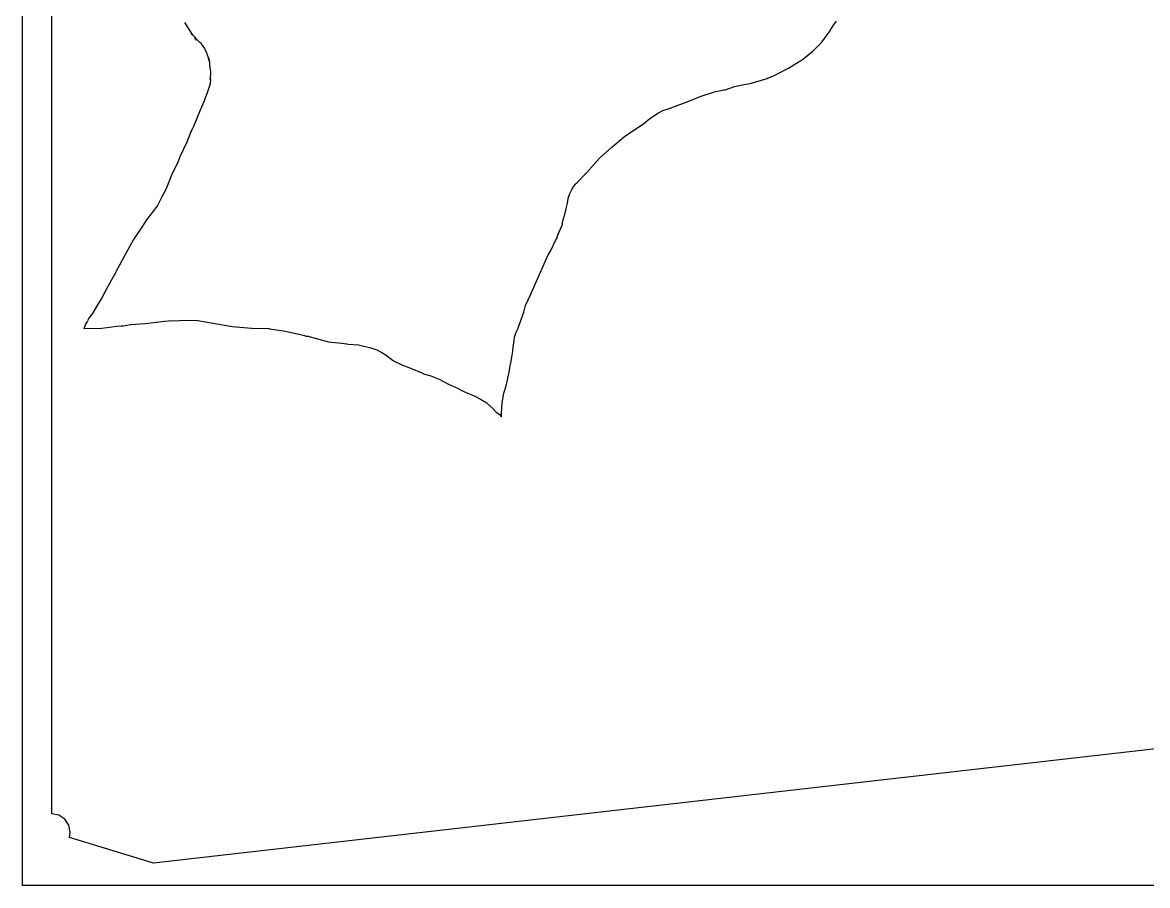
# Model space of a CAD drawing. Extents: x -1 to 598, y -1077 to 3722.
# Drawn here: x 47.1 to 258.9, y 0 to 162.5 of the extents above; entities that cross this region are included whole.
import ezdxf

# ---------------------------------------------------------------- set-up
doc = ezdxf.new("R2010")
doc.units = 0

msp = doc.modelspace()

# ---------------------------------------------------------------- linework, layer by layer
at = {"layer": 'Calque_1'}
for p, q in [((47.0844, 0.000291), (47.0844, 772.106)), ((52.5848, 13.5205), (52.6377, 768.826)), ((77.5892, 162.454), (79.0071, 160.205)), ((199.193, 160.946), (199.815, 161.925)), ((199.815, 161.925), (200.373, 162.719)), ((79.0071, 160.205), (78.8928, 160.364)), ((78.8928, 160.364), (79.1622, 160.073)), ((79.1622, 160.1), (79.444, 159.783)), ((79.444, 159.782), (79.8398, 159.121)), ((79.8395, 159.121), (79.5667, 159.598)), ((79.567, 159.597), (79.594, 159.571)), ((79.5937, 159.57), (80.1292, 159.068)), ((80.1292, 159.068), (80.4414, 158.751)), ((197.616, 158.75), (198.631, 160.152)), ((198.632, 160.152), (199.164, 160.893)), ((199.164, 160.893), (199.193, 160.946)), ((80.4414, 158.75), (80.6031, 158.671)), ((80.6031, 158.671), (80.8486, 158.221)), ((80.8486, 158.221), (81.3508, 157.533)), ((81.3508, 157.533), (81.7363, 156.766)), ((81.7363, 156.766), (81.8255, 156.528)), ((193.932, 155.469), (195.901, 157.057)), ((195.901, 157.057), (197.616, 158.751)), ((81.8252, 156.528), (81.8712, 156.396)), ((81.8715, 156.395), (81.9985, 156.025)), ((81.9985, 156.025), (82.0956, 155.761)), ((82.0956, 155.734), (82.1625, 155.311)), ((82.1623, 155.311), (82.1234, 155.84)), ((82.1234, 155.84), (82.2837, 154.914)), ((82.2837, 154.94), (82.3197, 154.332)), ((191.331, 153.829), (192.814, 154.782)), ((192.814, 154.781), (193.663, 155.31)), ((193.663, 155.311), (193.814, 155.391)), ((193.663, 155.311), (193.663, 155.311)), ((193.815, 155.39), (193.932, 155.47)), ((82.3192, 154.332), (82.3292, 154.068)), ((82.3197, 154.332), (82.3197, 154.332)), ((82.329, 154.067), (82.347, 153.988)), ((82.3464, 153.988), (82.3993, 153.538)), ((82.347, 153.988), (82.347, 153.988)), ((82.3996, 153.538), (82.4544, 153.221)), ((82.4544, 153.22), (82.4314, 151.686)), ((187.944, 152.189), (188.749, 152.56)), ((188.749, 152.559), (191.331, 153.829)), ((82.4004, 150.919), (81.8755, 149.199)), ((82.4972, 151.792), (82.4004, 150.945)), ((82.4004, 150.945), (82.4004, 150.919)), ((82.4314, 151.686), (82.4716, 151.871)), ((82.4716, 151.871), (82.4972, 151.792)), ((179.405, 149.807), (181.187, 150.416)), ((181.187, 150.416), (182.892, 150.76)), ((182.892, 150.76), (184.127, 150.945)), ((184.128, 150.945), (187.33, 151.898)), ((187.268, 151.897), (187.414, 151.95)), ((187.33, 151.897), (187.268, 151.897)), ((187.414, 151.95), (187.944, 152.188)), ((81.8755, 149.199), (81.4027, 148.061)), ((172.226, 147.505), (174.712, 148.537)), ((174.712, 148.537), (177.598, 149.463)), ((177.597, 149.49), (178.641, 149.675)), ((178.642, 149.675), (179.168, 149.781)), ((179.168, 149.754), (179.404, 149.807)), ((81.2444, 147.532), (80.5515, 145.971)), ((81.4069, 148.035), (81.2444, 147.533)), ((81.2444, 147.532), (81.2444, 147.532)), ((81.4024, 148.061), (81.4069, 148.035)), ((167.645, 145.918), (168.843, 146.288)), ((168.843, 146.288), (172.225, 147.532)), ((80.5515, 145.971), (79.2714, 142.902)), ((164.037, 143.378), (165.232, 144.357)), ((165.232, 144.357), (166.855, 145.469)), ((166.856, 145.468), (167.645, 145.892)), ((78.9664, 142.267), (78.8124, 141.923)), ((79.2714, 142.875), (78.9666, 142.267)), ((160.455, 140.97), (162.384, 142.293)), ((162.384, 142.293), (164.036, 143.378)), ((78.0081, 139.912), (76.7362, 137.161)), ((78.7817, 141.87), (78.0081, 139.912)), ((78.8124, 141.923), (78.7814, 141.87)), ((158.051, 138.986), (160.455, 140.971)), ((155.763, 136.896), (158.051, 138.987)), ((76.2576, 135.97), (75.2932, 134.012)), ((76.7362, 137.16), (76.2576, 135.969)), ((76.7362, 137.16), (76.7362, 137.16)), ((153.321, 134.25), (155.763, 136.896)), ((75.2932, 134.012), (74.047, 131.049)), ((151.554, 132.318), (153.321, 134.223)), ((150.553, 130.995), (150.847, 131.604)), ((150.847, 131.604), (151.302, 132.107)), ((151.302, 132.133), (151.553, 132.319)), ((151.302, 132.133), (151.302, 132.133)), ((151.554, 132.318), (151.554, 132.318)), ((73.3215, 129.62), (73.0265, 128.985)), ((74.047, 131.048), (73.3212, 129.62)), ((149.745, 128.879), (149.846, 129.329)), ((149.847, 129.329), (149.945, 129.7)), ((149.945, 129.699), (150.059, 130.07)), ((150.059, 130.069), (150.13, 130.255)), ((150.13, 130.255), (150.38, 130.784)), ((150.381, 130.784), (150.553, 130.996)), ((72.5452, 128.085), (70.4637, 125.307)), ((73.0265, 128.985), (72.5452, 128.112)), ((149.118, 126.074), (149.397, 127.159)), ((149.398, 127.159), (149.491, 127.662)), ((149.491, 127.662), (149.71, 128.456)), ((149.71, 128.455), (149.745, 128.879)), ((149.745, 128.879), (149.745, 128.879)), ((70.4637, 125.307), (69.8954, 124.461)), ((148.794, 124.725), (149.041, 125.784)), ((149.041, 125.757), (149.108, 125.942)), ((149.098, 125.942), (149.118, 126.075)), ((149.108, 125.942), (149.098, 125.942)), ((69.792, 124.301), (68.0132, 121.629)), ((69.8954, 124.46), (69.792, 124.301)), ((147.783, 122.132), (148.162, 123.058)), ((148.163, 123.058), (148.748, 124.46)), ((148.748, 124.46), (148.758, 124.487)), ((148.758, 124.487), (148.794, 124.725)), ((68.0132, 121.629), (65.8579, 117.687)), ((146.564, 119.565), (147.53, 121.55)), ((147.53, 121.55), (147.743, 121.921)), ((147.743, 121.92), (147.783, 122.132)), ((142.666, 111.072), (146.087, 118.692)), ((146.087, 118.692), (146.564, 119.565)), ((65.3689, 116.787), (64.6445, 115.491)), ((65.8579, 117.687), (65.3689, 116.788)), ((64.6445, 115.464), (63.1411, 112.766)), ((63.1411, 112.766), (62.0355, 110.623)), ((62.0355, 110.623), (61.0308, 109.009)), ((141.896, 109.405), (142.665, 111.072)), ((61.0308, 109.009), (60.3104, 107.819)), ((141.48, 107.897), (141.895, 109.405)), ((141.896, 109.405), (141.896, 109.405)), ((59.296, 106.23), (59.016, 105.781)), ((59.3169, 106.257), (59.296, 106.231)), ((59.5878, 106.786), (59.3169, 106.284)), ((59.6288, 106.839), (59.5642, 106.733)), ((59.5642, 106.733), (59.5875, 106.786)), ((59.5878, 106.786), (59.5878, 106.786)), ((60.3104, 107.818), (59.6299, 106.839)), ((59.6299, 106.839), (59.6299, 106.839)), ((59.6299, 106.839), (59.6299, 106.839)), ((70.1547, 105.807), (73.8202, 106.257)), ((73.82, 106.257), (74.6, 106.284)), ((74.6, 106.283), (78.6674, 106.416)), ((78.6674, 106.416), (80.0985, 106.363)), ((80.0983, 106.389), (82.583, 105.939)), ((82.583, 105.939), (86.5956, 105.198)), ((140.357, 104.802), (141.219, 107.236)), ((141.219, 107.236), (141.48, 107.924)), ((58.7118, 104.96), (58.6427, 104.802)), ((58.6427, 104.828), (62.0426, 104.908)), ((59.0258, 105.807), (58.7118, 104.961)), ((59.016, 105.807), (59.0258, 105.807)), ((62.0426, 104.908), (64.8548, 105.279)), ((64.8548, 105.278), (65.7269, 105.384)), ((65.7269, 105.384), (66.0754, 105.384)), ((66.0754, 105.384), (66.0854, 105.384)), ((66.0854, 105.384), (66.7575, 105.464)), ((66.7577, 105.463), (67.4213, 105.596)), ((67.4213, 105.595), (70.1547, 105.807)), ((86.5956, 105.199), (90.2268, 104.935)), ((90.2268, 104.934), (93.5346, 104.828)), ((93.5346, 104.828), (93.6137, 104.802)), ((93.6137, 104.802), (96.259, 104.432)), ((96.2593, 104.431), (98.845, 103.876)), ((98.8448, 103.876), (98.9278, 103.85)), ((98.9278, 103.849), (100.158, 103.505)), ((139.867, 103.585), (140.072, 104.141)), ((140.072, 104.14), (140.356, 104.802)), ((100.158, 103.505), (100.462, 103.426)), ((100.463, 103.426), (100.861, 103.4)), ((100.861, 103.399), (100.976, 103.373)), ((100.975, 103.373), (102.218, 103.029)), ((102.218, 103.029), (104.721, 102.341)), ((104.721, 102.341), (107.205, 102.077)), ((107.205, 102.077), (108.083, 101.945)), ((108.083, 101.944), (108.13, 101.944)), ((108.13, 101.944), (108.434, 101.918)), ((108.434, 101.918), (110.383, 101.759)), ((110.383, 101.759), (112.674, 101.204)), ((139.474, 101.309), (139.688, 102.526)), ((139.687, 102.553), (139.75, 103.294)), ((139.687, 102.526), (139.687, 102.553)), ((139.75, 103.294), (139.867, 103.585)), ((112.674, 101.203), (113.82, 100.859)), ((113.82, 100.859), (114.76, 100.304)), ((114.76, 100.33), (115.544, 99.8539)), ((115.545, 99.8277), (116.918, 98.7958)), ((139.211, 99.4573), (139.428, 100.569)), ((139.423, 100.701), (139.473, 101.31)), ((139.428, 100.568), (139.423, 100.701)), ((116.918, 98.7958), (118.512, 98.0021)), ((118.512, 98.0021), (120.444, 97.2348)), ((138.699, 96.6263), (138.886, 97.8169)), ((138.886, 97.8169), (139.092, 98.6371)), ((139.093, 98.6371), (139.211, 99.4573)), ((120.445, 97.2348), (122.272, 96.5204)), ((122.272, 96.5204), (122.809, 96.2823)), ((122.81, 96.2823), (124.003, 95.9119)), ((124.003, 95.9119), (125.57, 95.3298)), ((125.57, 95.3298), (127.327, 94.3773)), ((138.137, 94.0334), (138.699, 96.6263)), ((127.328, 94.3773), (129.01, 93.61)), ((129.01, 93.61), (129.686, 93.2661)), ((129.686, 93.2661), (130.217, 93.0015)), ((137.741, 92.7104), (138.136, 94.0334)), ((130.217, 93.0015), (132.23, 92.1284)), ((132.23, 92.1284), (133.349, 91.5463)), ((133.349, 91.5463), (134.498, 90.8319)), ((137.38, 90.8584), (137.741, 92.7104)), ((134.498, 90.8054), (134.498, 90.8054)), ((134.499, 90.8054), (135.612, 89.8529)), ((135.611, 89.8529), (136.24, 89.165)), ((136.241, 89.1653), (136.375, 89.0595)), ((136.375, 89.0592), (136.888, 88.6359)), ((137.276, 88.8211), (137.379, 90.8584)), ((136.889, 88.6359), (137.286, 88.239)), ((137.286, 88.239), (137.276, 88.8211)), ((262.72, 25.9823), (71.7258, 4.1807)), ((53.9472, 13.2559), (52.5848, 13.5205)), ((55.0595, 12.5151), (53.9469, 13.2559)), ((55.8096, 11.3774), (55.0595, 12.5151)), ((56.0847, 10.028), (55.8098, 11.3774)), ((55.9302, 8.99611), (56.0847, 10.028)), ((71.7258, 4.1807), (55.931, 9.02257)), ((598.082, 0.000291), (47.0844, 0.000291))]:
    msp.add_line(p, q, dxfattribs=at)

doc.saveas('drawing.dxf')
